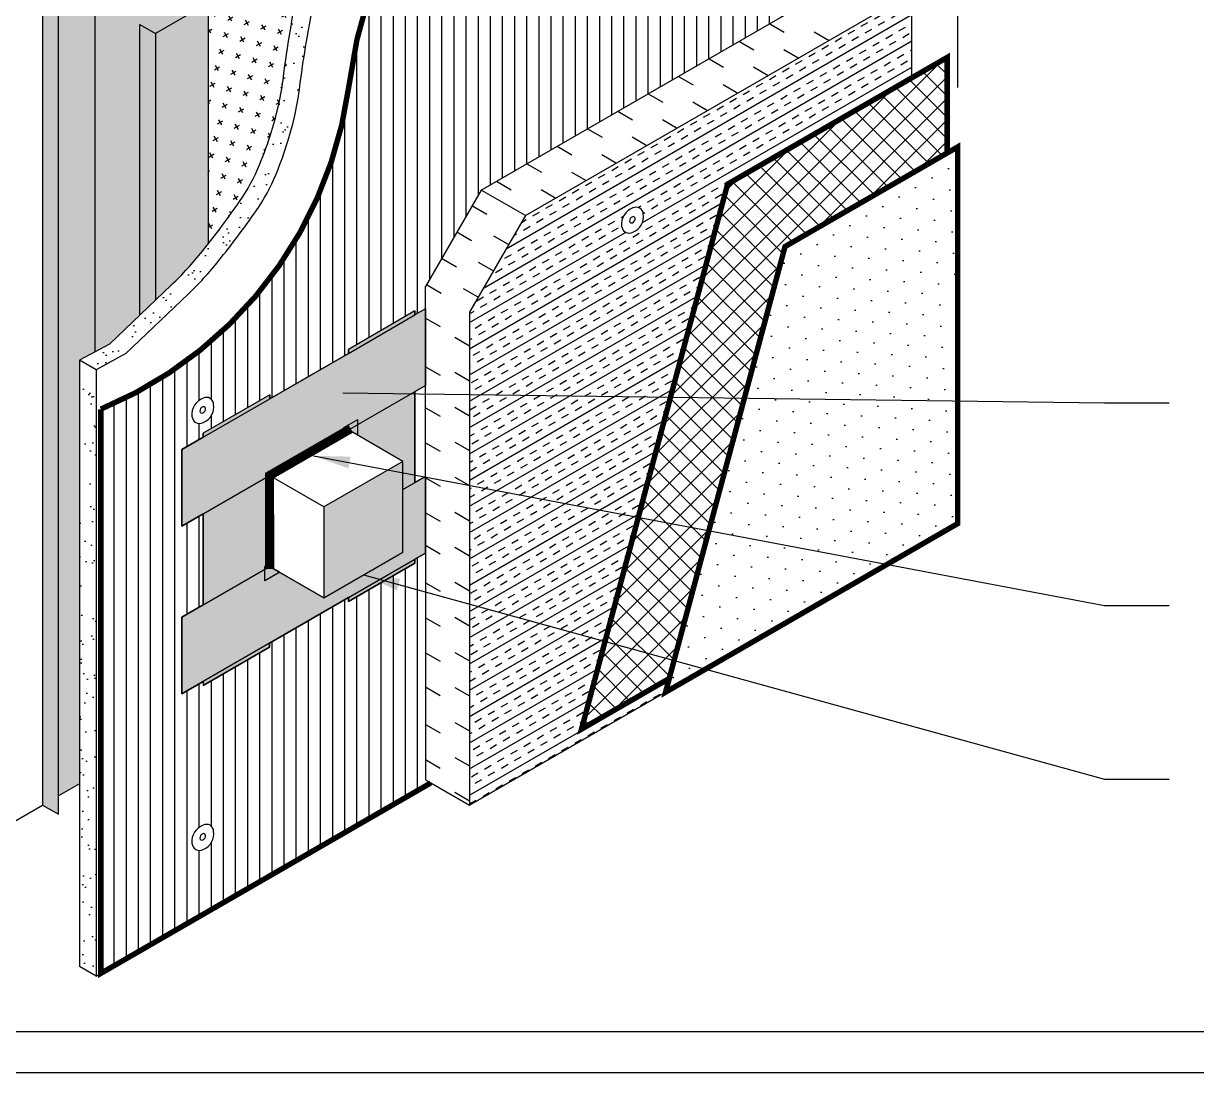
# Model space of a CAD drawing. Extents: x 0 to 51, y -0.2 to 65.8.
# Drawn here: x 12.3 to 31.64, y 35.17 to 52.47 of the extents above; entities that cross this region are included whole.
import ezdxf

# ---------------------------------------------------------------- set-up
doc = ezdxf.new("R2010")
doc.units = 0
doc.header["$LTSCALE"] = 1.5
doc.header["$MEASUREMENT"] = 0
doc.linetypes.add('DASHED', pattern=[0.75, 0.5, -0.25])
for name, color, linetype in [('B', 5, 'CONTINUOUS'), ('CLADDING', 252, 'CONTINUOUS'), ('FASTENING', 7, 'CONTINUOUS'), ('INSULATION', 40, 'CONTINUOUS'), ('RIGID_INSULATION', 191, 'CONTINUOUS'), ('SEALANT', 7, 'CONTINUOUS'), ('STRAIGHTFLASH', 253, 'CONTINUOUS'), ('STRUCTURE', 252, 'CONTINUOUS'), ('STRUCTURE_SHADING', 254, 'CONTINUOUS'), ('TEXT', 7, 'CONTINUOUS'), ('TITLE', 7, 'CONTINUOUS'), ('TYVEK', 160, 'DASHED'), ('TYVEK_TAPE', 130, 'CONTINUOUS')]:
    doc.layers.add(name, color=color, linetype=linetype)
doc.styles.add('DETAILS', font='sanss___.ttf', dxfattribs={"height": 1})
doc.dimstyles.new('TYVEKDETAILS', dxfattribs={"dimscale": 6, "dimtxt": 1.5, "dimasz": 0.1, "dimexe": 0.75, "dimexo": 0.75, "dimgap": 0.75, "dimtad": 0, "dimtih": 1, "dimtoh": 1, "dimdec": 4, "dimzin": 0, "dimtxsty": 'DETAILS', "dimcen": 0.0625, "dimazin": 3, "dimtfac": 1, "dimtdec": 4, "dimtofl": 0, "dimtmove": 0, "dimatfit": 3, "dimtolj": 1, "dimtzin": 0})
pattern_1 = [(37.50000000000001, (106.1620206132676, 3.387939527918896), (-0.01574833952740204, 0.4817059422532897), [0, -0.38, 0, -0.425, 0, -0.40625]), (7.499999999999999, (106.1620206132676, 3.387939527918896), (0.4424441763169318, 0.7055365163074351), [0, -0.205, 0, -0.3425, 0, -0.13125]), (327.5, (105.8545206132676, 3.387939527918896), (0.7785354654378738, 0.001414763384241124), [0, -0.125, 0, -0.45, 0, -0.5875]), (317.5, (105.8545206132676, 3.387939527918896), (0.7515316511430733, 0.2194188912335623), [0, -0.0625, 0, -0.295, 0, -0.3375])]

msp = doc.modelspace()

# ---------------------------------------------------------------- hatches: boundary and pattern name
at = {"layer": 'CLADDING'}
h = msp.add_hatch(dxfattribs=at)
h.set_pattern_fill('ANSI37', color=256, scale=2, style=0)
h.set_pattern_definition([(45, (46.9899497754182, 1.401683711235847), (-0.1767766952966369, 0.1767766952966369), []), (135, (46.9899497754182, 1.401683711235847), (-0.1767766952966369, -0.1767766952966369), [])])
h.paths.add_polyline_path([(27.5264820978845, 51.90885472275644), (23.90796184717841, 49.81970108194317), (21.50064498699111, 40.83547224980701), (22.94599859642155, 41.66994754528588), (24.853856836547, 48.79017143107296), (27.5264820978845, 50.33321234514916)])
h = msp.add_hatch(dxfattribs=at)
h.set_pattern_fill('DOTS', color=256, scale=5, angle=30, style=0)
h.set_pattern_definition([(30, (46.9899497754182, 1.401683711235847), (-0.02093353065868142, 0.3487579386826371), [0, -0.3125])])
h.paths.add_polyline_path([(27.69969627325186, 50.43321759592497), (24.853856836547, 48.79017143107296), (22.88549283388933, 41.44413696536494), (27.69969627325186, 44.22361861701447)])
at = {"layer": 'INSULATION', "linetype": 'CONTINUOUS'}
h = msp.add_hatch(dxfattribs=at)
h.set_pattern_fill('CROSS', color=256, scale=0.8, angle=30, style=0)
h.set_pattern_definition([(30, (106.1620206132676, 3.387939527918896), (0.07320508075688777, 0.2732050807568878), [0.1, -0.3]), (120, (106.2303218834568, 3.369638257729676), (-0.2732050807568877, 0.07320508075688778), [0.09999999999999988, -0.2999999999999995])])
h.paths.add_polyline_path([(16.83552015420069, 53.06008281279224, -0.04506024657635373), (17.16535616292914, 54.13543336054689, -0.02613215108120839), (17.34384904202179, 54.51464835207209), (15.34528011567288, 52.78876314595549), (15.34528011567288, 48.83095442401702, 0.01378504755350155), (15.86672125420152, 49.53523405468882, 0.05565526587535749), (16.19564605519265, 50.13939632931945, 0.02091384948871565), (16.39206275847847, 50.68502447485158, 0.04479910819463601), (16.58961337166038, 51.59323379917341, -0.02073115222964427)])
at = {"layer": 'RIGID_INSULATION', "linetype": 'CONTINUOUS'}
h = msp.add_hatch(dxfattribs=at)
h.set_pattern_fill('INSUL', color=256, angle=30, style=0)
h.set_pattern_definition([(30, (45.18267020675378, 3.387939527918896), (-0.1875, 0.3247595264191645), []), (30, (45.12017020675378, 3.496192703391955), (-0.1875, 0.3247595264191645), [0.125, -0.125]), (30, (45.05767020675378, 3.604445878865008), (-0.1875, 0.3247595264191645), [0.125, -0.125])])
edge = h.paths.add_edge_path(flags=16)
edge.add_arc((22.28540582456773, 49.13390227808714), 0.1236384612046998, 182.9658649191756, 299.2642124522656)
edge.add_arc((22.24694170025646, 49.28314502669749), 0.275469058820764, 291.0409942473904, 368.959005752607)
edge.add_arc((22.40033739915251, 49.32042687694372), 0.1188454220048295, 2.708658704974297, 117.2913412950256)
edge.add_arc((22.44389446587241, 49.15972279819857), 0.2837961659147603, 110.2118754469862, 186.518503225284)
h.paths.add_polyline_path([(19.65495821587745, 47.70957636175785), (19.65495821587742, 39.57898693402932), (22.88549283388933, 41.44413696536494), (22.94599859642155, 41.66994754528588), (21.50064498699111, 40.83547224980702), (23.90796184717841, 49.81970108194317), (26.94346348270828, 51.5722487683419), (26.94346348270828, 52.97856105698155), (20.57543217895548, 49.30197646955191)])
at = {"layer": 'SEALANT', "linetype": 'CONTINUOUS'}
for points in [[(17.81245584077126, 45.67883246595343), (17.81245584077126, 45.94153075034447), (17.58495245295804, 45.81018160814895)], [(16.52651538875651, 43.42117515860895), (16.36029085221743, 43.51812172988055), (16.28448526550793, 43.51812172988054), (16.28448526550793, 43.28143900179938)]]:
    msp.add_hatch(color=256, dxfattribs=at).paths.add_polyline_path(points)
at = {"layer": 'STRUCTURE', "linetype": 'CONTINUOUS'}
h = msp.add_hatch(dxfattribs=at)
h.set_pattern_fill('AR-SAND', color=256, scale=0.25, style=0)
h.set_pattern_definition(pattern_1)
h.paths.add_polyline_path([(16.86024631034302, 51.43698379917341, -0.02073115222964427), (17.10615309288333, 52.90383281279224, -0.04506024657635373), (17.43598910161178, 53.97918336054689, -0.06032015627787331), (17.90534220913217, 54.8218943387817, -0.02256722528568555), (19.1092249378343, 56.3385624075384), (18.83859199915169, 56.4948124075384, 0.02256722528565227), (17.63470927045122, 54.97814433878403, 0.06032015627807897), (17.16535616292897, 54.13543336054652, 0.04506024657631969), (16.83552015420079, 53.06008281279268, 0.02073115222964958), (16.58961337166038, 51.59323379917347, -0.04479910819462923), (16.39206275847854, 50.68502447485177, -0.0209138494887252), (16.19564605519265, 50.13939632931937, -0.05565526587534104), (15.86672125420159, 49.53523405468896, -0.01612494577826756), (15.25296494511403, 48.71432901744614, -0.03370422444087456), (14.74549472599325, 48.16037313321444), (13.72044409277537, 47.18262817420068), (13.22949007315731, 46.91473419470866), (13.50012301183996, 46.75848419470866), (13.99107703145789, 47.02637817420068), (15.01612766467589, 48.00412313321444, 0.03370422444086479), (15.52359788379654, 48.55807901744597, 0.01612494577826873), (16.13735419288416, 49.37898405468882, 0.05565526587535749), (16.46627899387529, 49.98314632931945, 0.02091384948871565), (16.66269569716111, 50.52877447485158, 0.04479910819463601)])
h.paths.add_polyline_path([(26.22177564621803, 60.4449954736486), (25.93657418452433, 60.6009839408835), (18.83859199915169, 56.4948124075384), (19.10922493783428, 56.3385624075384)])
h = msp.add_hatch(dxfattribs=at)
h.set_pattern_fill('AR-SAND', color=256, scale=0.25, style=0)
h.set_pattern_definition(pattern_1)
h.paths.add_polyline_path([(13.50012301183993, 46.75848419470866), (13.22949007315731, 46.91473419470868), (13.22949007315731, 36.91940305994162), (13.50012301183995, 36.76315305994161)])
at = {"layer": 'STRUCTURE_SHADING', "linetype": 'CONTINUOUS'}
h = msp.add_hatch(color=256, dxfattribs=at)
h.paths.add_polyline_path([(15.34528011567288, 52.80194103234714), (14.47925471188844, 52.30194103234702), (14.47925471188844, 47.90641998861562), (14.74549472599325, 48.16037313321444, 0.03370422444086459), (15.2529649451139, 48.71432901744597, 0.002339378220420443), (15.34528011567288, 48.83095442401702)])
h.paths.add_polyline_path([(14.47925471188844, 52.30194103234702), (14.21944709075311, 52.45194103234703), (14.21944709075311, 47.65860238463933), (14.47925471188844, 47.9064199886156)], flags=17)
h.paths.add_polyline_path([(14.21944709075311, 52.45194103234703), (14.47925471188845, 52.30194103234702), (15.34528011567288, 52.80194103234711), (13.49569710729011, 53.86979828012536), (13.48655158172394, 53.86190056538123), (13.48655158172393, 47.05500238226259), (13.72044409277528, 47.18262817420068), (14.21944709075311, 47.65860238463934)])
h.paths.add_polyline_path([(13.48655158172394, 53.87507845177289), (12.62052617793961, 53.37507845177283), (12.88033379907494, 53.22507845177284), (12.88033379907494, 39.73340068612219), (13.22949007315732, 39.93498615495291), (13.22949007315731, 46.91473419470866), (13.48655158172393, 47.05500238226259)])
h.paths.add_polyline_path([(12.88033379907495, 53.22507845177284), (12.62052617793963, 53.37507845177281), (12.62052617793961, 39.58340068612194), (12.88033379907494, 39.43340068612194)])
msp.add_hatch(color=256, dxfattribs=at).paths.add_polyline_path([(18.55657726054601, 45.24921376393672), (17.25625485141081, 44.4984722709892), (17.25625485141081, 43.00083667376202), (18.556577260546, 43.75157816670953)])
at = {"layer": 'TYVEK', "linetype": 'CONTINUOUS'}
h = msp.add_hatch(dxfattribs=at)
h.set_pattern_fill('_USER', color=23, scale=0.2, angle=90, style=0, pattern_type=0)
h.set_pattern_definition([(90, (0, 0), (-0.2, 1.224646799147353e-17), [])])
edge = h.paths.add_edge_path(flags=16)
edge.add_arc((15.20486344787173, 45.99845781676903), 0.1236384612046913, 182.965864919179, 299.2642124522732)
edge.add_arc((15.16639932356046, 46.14770056537937), 0.2754690588207467, 291.0409942473933, 368.9590057526102)
edge.add_arc((15.3197950224565, 46.1849824156256), 0.118845422004821, 2.708658704977921, 117.2913412950248)
edge.add_arc((15.36335208917642, 46.02427833688044), 0.2837961659147675, 110.211875446986, 186.5185032252826)
edge = h.paths.add_edge_path(flags=16)
edge.add_arc((22.28540582456775, 57.11341758412424), 0.1236384612046967, 182.9658649191789, 299.2642124522687)
edge.add_arc((22.24694170025647, 57.26266033273456), 0.27546905882074, 291.0409942473938, 368.9590057526106)
edge.add_arc((22.40033739915251, 57.29994218298081), 0.118845422004815, 2.708658704971199, 117.2913412950211)
edge.add_arc((22.44389446587243, 57.13923810423565), 0.2837961659147603, 110.2118754469862, 186.518503225284)
edge = h.paths.add_edge_path(flags=16)
edge.add_arc((15.2048634478717, 38.95992321705247), 0.1236384612046981, 182.9658649191756, 299.264212452268)
edge.add_arc((15.16639932356043, 39.10916596566282), 0.2754690588207567, 291.0409942473905, 368.9590057526073)
edge.add_arc((15.31979502245646, 39.14644781590905), 0.1188454220048295, 2.708658704974297, 117.2913412950256)
edge.add_arc((15.36335208917638, 38.98574373716389), 0.2837961659147609, 110.2118754469865, 186.5185032252841)
h.paths.add_polyline_path([(17.66061326135264, 42.93840782372975), (17.66061326135264, 43.00447967887354)], flags=16)
edge = h.paths.add_edge_path()
edge.add_line((26.21665180010597, 53.39818597758214), (26.21665180010597, 60.08429479132846))
edge.add_line((26.21665180010597, 60.08429479132846), (22.07138703004189, 57.69102506046965))
edge.add_arc((28.87200258773617, 45.08379244747263), 14.3244785636954, 118.3433890192903, 121.8367116896234)
edge.add_arc((25.7318330690601, 50.42975646516901), 8.127774684851246, 122.9100498476105, 172.9724392873511)
edge.add_arc((10.99931707202128, 52.32110366562576), 6.725876666030017, 292.5529671337997, 352.3363976587753, ccw=False)
edge.add_line((13.57894198472202, 46.10958595765609), (13.57894198472202, 36.80865921515232))
edge.add_line((13.57894198472202, 36.80865921515232), (19.01612428165539, 39.94781787791987))
edge.add_line((18.92834780964634, 39.99849564766281), (19.0161242816554, 39.94781787791986))
edge.add_line((18.92834780964634, 43.73637687062661), (18.92834780964633, 39.99849564766281))
edge.add_line((18.92834780964633, 43.73637687062661), (18.7555968455213, 43.63662779814316))
edge.add_line((18.7555968455213, 43.63662779814316), (18.7555968455213, 43.57057338833534))
edge.add_line((18.7555968455213, 43.57057338833534), (17.66061545453286, 42.93840901556327))
edge.add_line((17.66061545453286, 42.93840901556327), (17.66058396341251, 43.0044489780574))
edge.add_line((17.66058396341251, 43.0044489780574), (16.36039045814371, 42.2536971842457))
edge.add_line((16.36039045814371, 42.2536971842457), (16.36033367087751, 42.18767051606432))
edge.add_line((16.36029085221745, 42.25373818592598), (16.36029085221745, 42.18766633078224))
edge.add_line((16.36033367087751, 42.18767051606432), (15.26530258302583, 41.55547745185817))
edge.add_line((15.26530258302583, 41.62137654636013), (15.26530258302583, 41.55547745185817))
edge.add_line((15.26530258302583, 41.62137654636013), (14.91348186696234, 41.41822983580171))
edge.add_line((14.91348186696234, 41.41822983580171), (14.9132438977248, 42.68266878117416))
edge.add_line((14.9132438977248, 42.68266878117416), (15.26530258302583, 42.88592995790327))
edge.add_line((15.26530223391847, 42.88592975634604), (15.26512512300199, 44.38346309853792))
edge.add_line((15.26512512300199, 44.38346309853792), (14.91324416479578, 44.18030453259486))
edge.add_line((14.91331823735826, 44.17997106957223), (14.91323460520246, 45.44486124164099))
edge.add_line((14.91324416479578, 45.44468807654939), (15.26497557665901, 45.64792854921239))
edge.add_line((15.26497557665901, 45.64792854921239), (15.2649677907699, 45.71376090321577))
edge.add_line((16.36391209232431, 46.34830830123604), (15.2649677907699, 45.71376090321577))
edge.add_line((16.36391209232431, 46.34830830123604), (16.3638553505066, 46.28233447609615))
edge.add_line((16.3638553505066, 46.28233447609615), (17.6586644509984, 47.029854438775))
edge.add_line((17.6586644509984, 47.029854438775), (17.65863304791721, 47.09570977455345))
edge.add_line((18.7555968455213, 47.72911359903075), (17.65863304791721, 47.09570977455345))
edge.add_line((18.7555968455213, 47.72911359903075), (18.7555968455213, 47.66313610346476))
edge.add_line((18.92834780964635, 47.76286879317668), (18.7555968455213, 47.66313610346476))
edge.add_line((18.92834780964635, 47.76286879317668), (18.92834780964635, 48.12940842713031))
edge.add_line((19.84862049635315, 49.72160139015252), (18.92834780964635, 48.12940842713032))
edge.add_line((19.84862049635316, 49.72160139015252), (26.21665180010597, 53.39818597758214))
at = {"layer": 'TYVEK_TAPE', "linetype": 'CONTINUOUS'}
h = msp.add_hatch(color=256, dxfattribs=at)
edge = h.paths.add_edge_path()
edge.add_line((18.92834780964635, 47.76286879317668), (18.92834780964634, 46.49870160215434))
edge.add_line((18.84779662115696, 47.71636493296246), (18.84932626361163, 47.71716939347073))
edge.add_line((18.7555968455213, 47.72911359903075), (18.7555968455213, 47.66313610346476))
edge.add_line((18.7555968455213, 47.72911359903075), (17.65863304791721, 47.09570977455345))
edge.add_line((17.6586644509984, 47.029854438775), (17.65863304791721, 47.09570977455345))
edge.add_line((16.3638553505066, 46.28233447609615), (17.6586644509984, 47.02985443877498))
edge.add_line((16.36391209232431, 46.34830830123604), (16.3638553505066, 46.28233447609615))
edge.add_line((16.36391209232431, 46.34830830123604), (15.2649677907699, 45.71376090321577))
edge.add_line((15.26497557665901, 45.64792854921239), (15.2649677907699, 45.71376090321577))
edge.add_line((14.91323460520246, 45.44486124164099), (15.26497557665901, 45.64792854921238))
edge.add_line((14.91331823735826, 44.17997106957223), (14.91323460520246, 45.44486124164099))
edge.add_line((15.26512516073742, 44.38314403259182), (14.91331823735826, 44.17997106957223))
edge.add_line((16.36029085221745, 45.01561611812717), (15.26512516073742, 44.38314403259183))
edge.add_line((17.66055265529668, 45.76653381097793), (16.3604131255827, 45.01568673254737))
edge.add_line((18.7555968455213, 46.3989357279963), (17.66055265529668, 45.76653381097793))
edge.add_line((18.92834780964634, 46.49870160215434), (18.75559684552129, 46.3989357279963))
h = msp.add_hatch(color=256, dxfattribs=at)
h.paths.add_polyline_path([(18.92834780964634, 46.49870160215435), (18.92834780964635, 47.76286879317667), (18.75559684552129, 47.66313610346476), (18.75559684552129, 47.72911359903075), (17.6586330479172, 47.09570977455344), (17.6586644509984, 47.029854438775), (16.3638553505066, 46.28233447609614), (16.36391209232431, 46.34830830123605), (15.2649677907699, 45.71376090321576), (15.26497557665902, 45.64792854921239), (14.91324416479578, 45.4448667605911), (14.91331823735826, 44.17997106957223), (15.26512516073742, 44.38314403259181), (15.26530223391847, 42.88592975634602), (14.91324416479577, 42.68266893536768), (14.91324416479577, 41.41828539141314), (15.26530258302583, 41.62137654636013), (15.26530258302583, 41.55547745185817), (16.36033367087751, 42.18767051606433), (16.36039045814372, 42.25369718424571), (17.66058396341251, 43.0044489780574), (17.66061545453286, 42.93840901556327), (18.7555968455213, 43.57057338833534), (18.7555968455213, 43.63662779814315), (18.92834780964633, 43.73637687062661), (18.92834780964634, 45.00080216159735), (18.7555968455213, 44.90106384109568), (18.7555968455213, 46.39893572799631)])
h.paths.add_polyline_path([(17.66055265529669, 45.76653381097793), (18.55657726054601, 45.2492137639367), (18.556577260546, 43.75157816670954), (17.25625485141082, 43.00083667376203), (16.36029085221745, 43.51812628083543), (16.36041313711164, 45.01582793490583)], flags=16)
h = msp.add_hatch(color=256, dxfattribs=at)
edge = h.paths.add_edge_path()
edge.add_line((16.36029085221745, 45.01561611812717), (16.36029085221745, 43.51812628083542))
edge.add_line((16.36029085221745, 45.01561611812717), (15.26512516073742, 44.38314403259183))
edge.add_line((15.26530223375871, 42.88593110712595), (15.26512516073742, 44.38314403259183))
edge.add_line((15.26530223375871, 42.88593110712595), (16.36028691098487, 43.51812400535222))
h = msp.add_hatch(color=256, dxfattribs=at)
edge = h.paths.add_edge_path()
edge.add_line((17.66058395684138, 43.00446275836542), (18.7555968455213, 43.63672631382231))
edge.add_line((18.7555968455213, 43.57057338833534), (17.66061545453286, 42.93840901556327))
edge.add_line((17.66061545453286, 42.93840901556327), (17.66058396341251, 43.0044489780574))
edge.add_line((18.7555968455213, 43.63662779814316), (18.7555968455213, 43.57057338833534))
h = msp.add_hatch(color=256, dxfattribs=at)
edge = h.paths.add_edge_path()
edge.add_line((15.26530258302583, 41.62137654636015), (16.36029085221745, 42.25363967024682))
edge.add_line((16.36033367087751, 42.18767051606432), (15.26530258302583, 41.55547745185817))
edge.add_line((16.36039045814371, 42.2536971842457), (16.36033367087751, 42.18767051606432))
edge.add_line((15.26530258302583, 41.62137654636013), (15.26530258302583, 41.55547745185817))

# ---------------------------------------------------------------- linework, layer by layer
at = {"layer": 'B', "color": 7}
msp.add_line((1.499999999999995, 35.17362433748988), (49.50000000000001, 35.17362433748988), dxfattribs=at)
at = {"layer": 'CLADDING', "linetype": 'CONTINUOUS'}
msp.add_line((13.22949007315719, 39.93498615495282), (12.88033379907483, 39.73340068612212), dxfattribs=at)
at = {"layer": 'CLADDING', "const_width": 0.09}
for points in [[(22.94599859642155, 41.66994754528588), (21.50064498699111, 40.83547224980702), (23.90796184717841, 49.81970108194317), (27.5264820978845, 51.90885472275645), (27.5264820978845, 50.33321234514914)], [(27.69969627325186, 50.43321759592495), (27.69969627325186, 44.22361861701447), (22.88549283388933, 41.44413696536494), (24.853856836547, 48.79017143107296), (27.69969627325186, 50.43321759592495)]]:
    msp.add_lwpolyline(points, dxfattribs=at)
at = {"layer": 'FASTENING'}
for points in [[(22.16193297242133, 49.12750510121759, 0.5560120530374366), (22.34584495972182, 49.02604320322141, 0.3537160203436539), (22.51905004047872, 49.32604320322142, 0.5462522010928075), (22.34584495972182, 49.42604320322143, 0.345824845351463)], [(22.29290240277418, 49.20832594993566, 0.5560120530374857), (22.3388803995993, 49.18296047543662, 0.3537160203436451), (22.38218166978853, 49.25796047543663, 0.5462522010928085), (22.3388803995993, 49.28296047543662, 0.3458248453514566)], [(15.08139059572534, 45.99206063989946, 0.5560120530374535), (15.26530258302583, 45.89059874190331, 0.3537160203436491), (15.43850766378272, 46.19059874190332, 0.5462522010927829), (15.26530258302583, 46.29059874190331, 0.3458248453514567)], [(15.21236002607817, 46.07288148861754, 0.5560120530374433), (15.2583380229033, 46.0475160141185, 0.3537160203436409), (15.30163929309252, 46.1225160141185, 0.5462522010928653), (15.2583380229033, 46.14751601411849, 0.3458248453514542)], [(15.0813905957253, 38.95352604018291, 0.5560120530374366), (15.26530258302579, 38.85206414218675, 0.3537160203436539), (15.43850766378269, 39.15206414218675, 0.5462522010928075), (15.26530258302579, 39.25206414218676, 0.345824845351463)], [(15.21236002607815, 39.03434688890099, 0.5560120530374857), (15.25833802290326, 39.00898141440195, 0.3537160203436451), (15.30163929309249, 39.08398141440195, 0.5462522010928085), (15.25833802290326, 39.10898141440195, 0.3458248453514566)]]:
    msp.add_lwpolyline(points, format="xyb", close=True, dxfattribs=at)
at = {"layer": 'RIGID_INSULATION', "linetype": 'CONTINUOUS'}
for p, q in [((19.84862049635316, 49.72160139015252), (26.21665180010597, 53.39818597758214)), ((20.57543217895548, 49.30197646955191), (26.94346348270828, 52.97856105698155)), ((26.94346348270828, 51.5722487683419), (26.94346348270828, 52.97856105698155)), ((24.6024424419234, 52.46180856749954), (24.8408910572207, 52.32414019526976)), ((25.33316161808816, 52.32860278903362), (25.57945527955573, 52.18640507728562)), ((24.10204013186338, 52.17336570672617), (24.34089105722069, 52.03546506067493)), ((24.83316161808814, 52.03992765443879), (25.07905296949571, 51.89796221651223)), ((23.60163782180335, 51.88492284595279), (23.84089105722067, 51.7467899260801)), ((24.33316161808813, 51.75125251984398), (24.57865065943568, 51.60951935573888)), ((23.10123551174333, 51.59647998517942), (23.34089105722066, 51.45811479148529)), ((23.83316161808811, 51.46257738524915), (24.07824834937566, 51.32107649496549)), ((22.6008332016833, 51.30803712440605), (22.84089105722066, 51.16943965689048)), ((23.3331616180881, 51.17390225065434), (23.57784603931563, 51.03263363419213)), ((22.10043089162328, 51.01959426363268), (22.34089105722065, 50.88076452229566)), ((22.83316161808808, 50.88522711605952), (23.07744372925561, 50.74419077341874)), ((21.60002858156325, 50.7311514028593), (21.84089105722063, 50.59208938770083)), ((22.33316161808808, 50.59655198146472), (22.57704141919558, 50.45574791264539)), ((21.09962627150323, 50.44270854208593), (21.34089105722062, 50.30341425310601)), ((21.83316161808807, 50.3078768468699), (22.07663910913556, 50.167305051872)), ((20.5992239614432, 50.15426568131256), (20.84089105722062, 50.01473911851119)), ((21.33316161808806, 50.01920171227507), (21.57623679907553, 49.87886219109864)), ((19.84862049635315, 49.72160139015252), (18.92834780964635, 48.12940842713032)), ((20.57543217895548, 49.30197646955191), (19.84862049635316, 49.72160139015252)), ((20.09882165138318, 49.8658228205392), (20.34089105722059, 49.72606398391638)), ((20.83316161808804, 49.73052657768026), (21.07583448901551, 49.59041933032527)), ((20.57543217895548, 49.30197646955191), (19.65495821587744, 47.70957636175785)), ((19.93867080077011, 49.31786556826612), (19.6918173294363, 49.46038648639109)), ((19.68846288027869, 48.88497290932559), (19.44379257410471, 49.02623337645786)), ((20.29540298033582, 48.82323101377045), (20.05538579896604, 48.96180499804441)), ((19.43825495978727, 48.45208025038507), (19.19379257410471, 48.59322067456564)), ((20.04540298033582, 48.39021831187822), (19.80516125675763, 48.52892193565668)), ((19.18804703929585, 48.01918759144453), (18.94379257410471, 48.16020797267341)), ((18.92834780964634, 43.73637687062661), (18.92834780964635, 48.12940842713031)), ((19.79540298033582, 47.957205609986), (19.55493671454921, 48.09603887326893)), ((18.92834780964634, 47.6096480612623), (19.17055127839005, 47.46981182338447)), ((19.65495821587745, 47.70957636175785), (19.65495821587742, 39.57898693402932)), ((19.41275474713373, 47.29467445663892), (19.65495821587744, 47.15483821876109)), ((18.92834780964634, 46.80865249674408), (19.17055127839005, 46.66881625886624)), ((19.41275474713373, 46.7173241874493), (19.65495821587744, 46.57748794957146)), ((18.92834780964634, 46.13424898971811), (19.17055127839005, 45.99441275184027)), ((19.41275474713373, 46.13997391825968), (19.65495821587744, 46.00013768038184)), ((18.92834780964634, 45.55689872052849), (19.17055127839005, 45.41706248265064)), ((19.41275474713373, 45.56590137936763), (19.65495821587744, 45.42606514148979)), ((18.92834780964634, 44.97954845133886), (19.17055127839005, 44.83971221346103)), ((19.41275474713373, 44.98855111017801), (19.65495821587744, 44.84871487230017)), ((18.92834780964634, 44.40219818214924), (19.17055127839005, 44.2623619442714)), ((19.41275474713373, 44.41120084098839), (19.65495821587744, 44.27136460311055)), ((18.92834780964634, 43.86574560172602), (19.17055127839005, 43.72590936384817)), ((18.92834780964634, 43.73637687062661), (18.92834780964633, 39.99849564766281)), ((19.41275474713373, 43.83385057179876), (19.65495821587744, 43.69401433392093)), ((18.92834780964634, 43.24749764377), (19.17055127839005, 43.10766140589215)), ((19.41275474713373, 43.25650030260914), (19.65495821587744, 43.1166640647313)), ((18.92834780964634, 42.67014737458037), (19.17055127839005, 42.53031113670253)), ((19.41275474713373, 42.67915003341952), (19.65495821587744, 42.53931379554168)), ((18.92834780964634, 42.09279710539075), (19.17055127839005, 41.95296086751291)), ((19.41275474713373, 42.09932616874355), (19.65495821587744, 41.95948993086571)), ((18.92834780964634, 41.529566294769), (19.17055127839005, 41.38973005689115)), ((19.41275474713373, 41.52197589955393), (19.65495821587744, 41.38213966167609)), ((19.65495821587742, 39.57898693402932), (22.88549283388932, 41.44413696536489)), ((22.88549283388933, 41.44413696536494), (19.65495821587742, 39.57898693402932)), ((18.92834780964634, 40.91131833681298), (19.17055127839005, 40.77148209893514)), ((19.41275474713373, 40.94462563036431), (19.65495821587744, 40.80478939248647)), ((18.92834780964634, 40.33396806762336), (19.17055127839005, 40.19413182974552)), ((19.41275474713373, 40.36727536117468), (19.65495821587744, 40.22743912329685)), ((18.92834780964634, 39.99849564766281), (19.0161242816554, 39.94781787791986)), ((19.01612428165538, 39.94781787791986), (19.65495821587743, 39.57898693402932)), ((19.41275474713373, 39.79493874096643), (19.65495821587744, 39.65510250308859))]:
    msp.add_line(p, q, dxfattribs=at)
at = {"layer": 'SEALANT', "linetype": 'CONTINUOUS', "const_width": 0.15}
msp.add_lwpolyline([(16.36090950048838, 43.47386634164216), (16.36029085221745, 45.01575732710771), (17.69708736911895, 45.78755715599254)], dxfattribs=at)
at = {"layer": 'STRAIGHTFLASH', "linetype": 'CONTINUOUS'}
for p, q in [((17.58495245295804, 45.81018160814895), (17.81245584077126, 45.94153075034447)), ((17.81245584077126, 45.67883246595343), (17.81245584077126, 45.94153075034447)), ((17.81245584077126, 45.67883246595343), (17.58495245295804, 45.81018160814895)), ((16.36029085221743, 43.51812172988055), (16.28448526550793, 43.51812172988054)), ((16.28448526550793, 43.28143900179938), (16.28448526550793, 43.51812172988054)), ((16.52651538875651, 43.42117515860895), (16.36029085221743, 43.51812172988055)), ((16.52651538875651, 43.42117515860895), (16.28448526550793, 43.28143900179938))]:
    msp.add_line(p, q, dxfattribs=at)
at = {"layer": 'STRUCTURE', "linetype": 'CONTINUOUS'}
for p, q in [((13.48655158172393, 47.05500238226258), (13.48655158172394, 53.87507845177287)), ((12.62052617793962, 53.37507845177281), (12.62052617793961, 39.58340068612194)), ((12.88033379907494, 39.43340068612194), (12.88033379907495, 53.22507845177284)), ((15.34528011567288, 52.80194103234712), (15.34528011567288, 48.83095442401702)), ((14.21944709075311, 47.65860238463932), (14.21944709075311, 52.45194103234703)), ((14.21944709075311, 52.45194103234703), (14.47925471188844, 52.30194103234702)), ((14.47925471188844, 52.30194103234702), (14.47925471188844, 47.9064199886156)), ((18.92834780964635, 47.76286879317668), (18.7555968455213, 47.66313610346476)), ((18.92834780964635, 47.76286879317668), (18.92834780964634, 46.49870160215434)), ((18.7555968455213, 47.72911359903075), (17.65863304791721, 47.09570977455345)), ((17.6586644509984, 47.029854438775), (18.7555968455213, 47.66313610346476)), ((18.7555968455213, 47.72911359903075), (18.7555968455213, 47.66313610346476)), ((18.84779662115696, 47.71636493296246), (18.84932626361163, 47.71716939347073)), ((16.3638553505066, 46.28233447609615), (17.6586644509984, 47.029854438775)), ((17.6586644509984, 47.029854438775), (17.65863304791721, 47.09570977455345)), ((16.3604131255827, 45.01568673254737), (18.92834780964634, 46.49870160215434)), ((18.7555968455213, 46.3989357279963), (18.7555968455213, 44.90106384109568)), ((16.36391209232431, 46.34830830123604), (15.2649677907699, 45.71376090321577)), ((15.26497557665901, 45.64792854921239), (16.3638553505066, 46.28233447609615)), ((16.36391209232431, 46.34830830123604), (16.3638553505066, 46.28233447609615)), ((14.91324416479578, 45.44468807654939), (15.26497557665901, 45.64792854921239)), ((15.26497557665901, 45.64792854921239), (15.2649677907699, 45.71376090321577)), ((18.55657726054601, 45.24921376393672), (17.66055265529668, 45.76653381097793)), ((14.91331823735826, 44.17997106957223), (14.91323460520246, 45.44486124164099)), ((18.55657726054601, 45.24921376393671), (17.25625485141081, 44.4984722709892)), ((18.556577260546, 43.75157816670954), (18.55657726054601, 45.24921376393671)), ((15.26512516073742, 44.38314403259181), (16.36029085221745, 45.01561611812717)), ((16.36029085221745, 45.01561611812717), (16.36029085221745, 43.51812628083542)), ((17.25625485141081, 44.4984722709892), (16.3604131255827, 45.01568673254737)), ((18.556577260546, 44.78615924850536), (18.92834780964634, 45.00080216159735)), ((18.92834780964634, 45.00080216159735), (18.92834780964633, 43.73637687062661)), ((17.25625485141081, 44.4984722709892), (17.25625485141081, 43.00083667376202)), ((15.26512512300199, 44.38346309853792), (14.91324416479578, 44.18030453259486)), ((15.26530223391847, 42.88592975634604), (15.26512512300199, 44.38346309853792)), ((15.26530258302583, 42.88592995790327), (15.26530258302583, 44.38356555513045)), ((17.25625485141082, 43.00083667376202), (18.556577260546, 43.75157816670954)), ((18.92834780964633, 43.73637687062661), (18.7555968455213, 43.63662779814316)), ((15.26530223375872, 42.88593110712596), (16.36028691098488, 43.51812400535221)), ((17.25625485141082, 43.00083667376202), (16.36028691098488, 43.51812400535221)), ((17.66061326135264, 43.00447967887354), (18.7555968455213, 43.63662779814316)), ((18.7555968455213, 43.57057338833534), (17.66061545453286, 42.93840901556327)), ((18.7555968455213, 43.63662779814316), (18.7555968455213, 43.57057338833534)), ((18.36214314362692, 43.34343756795682), (18.3404493754081, 43.33090721440573)), ((17.66058396341251, 43.0044489780574), (16.36039045814371, 42.2536971842457)), ((17.66061545453286, 42.93840901556327), (17.66058396341251, 43.0044489780574)), ((17.66061326135264, 42.93840782372975), (17.66061326135264, 43.00447967887354)), ((14.9132438977248, 42.68266878117416), (15.26530258302583, 42.88592995790327)), ((14.91348186696234, 41.41822983580171), (14.9132438977248, 42.68266878117416)), ((14.91324416479577, 41.41828539141314), (14.91324416479577, 42.68266893536767)), ((16.36029085221745, 42.25373818592598), (15.26530258302583, 41.62137654636013)), ((16.36033367087751, 42.18767051606432), (15.26530258302583, 41.55547745185817)), ((16.36029085221745, 42.18766633078224), (15.26530258302583, 41.55547455880498)), ((16.36029085221745, 42.25373818592598), (16.36029085221745, 42.18766633078224)), ((16.36039045814371, 42.2536971842457), (16.36033367087751, 42.18767051606432)), ((15.26530258302583, 41.62137654636013), (14.91348186696234, 41.41822983580171)), ((15.26530258302583, 41.62137654636013), (15.26530258302583, 41.55547745185817))]:
    msp.add_line(p, q, dxfattribs=at)
at = {"layer": 'STRUCTURE'}
for p, q in [((15.34528011567288, 52.80194103234712), (14.47925471188844, 52.30194103234702)), ((13.72044409277531, 47.18262817420068), (13.22949007315731, 46.91473419470866)), ((13.99107703145795, 47.02637817420068), (13.50012301183995, 46.75848419470866)), ((13.22949007315731, 46.91473419470866), (13.22949007315732, 36.9194030599416)), ((13.50012301183995, 46.75848419470866), (13.22949007315731, 46.91473419470866)), ((13.50012301183995, 46.75848419470866), (13.50012301183996, 36.76315305994161)), ((13.50012301183996, 36.76315305994161), (19.0161242816554, 39.94781787791986)), ((10.61791850565474, 38.4271946074472), (12.62052617793962, 39.58340068612209)), ((12.62052617793949, 39.58340068612201), (12.88033379907483, 39.433400686122)), ((13.50012301183996, 36.76315305994162), (13.22949007315732, 36.91940305994162))]:
    msp.add_line(p, q, dxfattribs=at)
for points in [[(13.72044409277531, 47.18262817420068), (14.74549472599325, 48.16037313321444, 0.03370422444086459), (15.2529649451139, 48.71432901744597, 0.01612494577826852), (15.86672125420152, 49.53523405468882, 0.05565526587535752), (16.19564605519265, 50.13939632931945, 0.02091384948871563), (16.39206275847847, 50.68502447485158, 0.04479910819463599), (16.58961337166038, 51.59323379917341, -0.02073115222964426), (16.83552015420069, 53.06008281279225, -0.04506024657635373), (17.16535616292914, 54.13543336054689, -0.06032015627787327), (17.63470927044953, 54.9781443387817, -0.02256722528568792), (18.8385919991518, 56.49481240753854)], [(13.99107703145795, 47.02637817420068), (15.01612766467589, 48.00412313321444, 0.03370422444086459), (15.52359788379654, 48.55807901744597, 0.01612494577826852), (16.13735419288415, 49.37898405468882, 0.05565526587535752), (16.46627899387529, 49.98314632931945, 0.02091384948871563), (16.66269569716111, 50.52877447485158, 0.04479910819463599), (16.86024631034302, 51.43698379917341, -0.02073115222964426), (17.10615309288333, 52.90383281279225, -0.04506024657635373), (17.43598910161178, 53.97918336054689, -0.06032015627787327), (17.90534220913217, 54.8218943387817, -0.02256722528568792), (19.10922493783444, 56.33856240753854)]]:
    msp.add_lwpolyline(points, format="xyb", dxfattribs=at)
at = {"layer": 'TEXT'}
msp.add_line((27.69969627325183, 51.41105638407154), (27.69969627325185, 58.15700135017857), dxfattribs=at)
at = {"layer": 'TITLE', "linetype": 'CONTINUOUS'}
msp.add_line((49.5, 35.84534034634707), (1.499999999999986, 35.84534034634707), dxfattribs=at)
at = {"layer": 'TYVEK', "color": 23, "linetype": 'CONTINUOUS'}
for p, q in [((18.92834780964635, 47.76286879317668), (18.92834780964635, 48.12940842713031)), ((17.66061326135264, 42.93840782372975), (17.66061326135264, 43.00447967887354))]:
    msp.add_line(p, q, dxfattribs=at)
at = {"layer": 'TYVEK', "color": 23, "const_width": 0.09}
msp.add_lwpolyline([(26.21665180010597, 53.39818597758214), (26.21665180010597, 60.08429479132846), (22.07138703004189, 57.69102506046965, 0.01524367616600851), (21.31583660133116, 57.25322307128018, 0.2219802846438513), (17.66511898571805, 51.42416343684601, -0.2669366406480506), (13.57894198472202, 46.10958595765609), (13.57894198472202, 36.80865921515232), (19.01612428165539, 39.94781787791987)], format="xyb", dxfattribs=at)
at = {"layer": 'TYVEK_TAPE', "linetype": 'CONTINUOUS'}
for points in [[(18.92834780964634, 46.49870160215434), (18.92834780964635, 47.76286879317668), (18.7555968455213, 47.66313610346476), (18.7555968455213, 47.72911359903075), (17.65863304791721, 47.09570977455345), (17.6586644509984, 47.029854438775), (16.3638553505066, 46.28233447609615), (16.36391209232431, 46.34830830123604), (15.2649677907699, 45.71376090321577), (15.26497557665901, 45.64792854921239), (14.91324416479578, 45.4448667605911), (14.91331823735826, 44.17997106957223), (15.26512516073742, 44.38314403259182), (15.26530223391847, 42.88592975634604), (14.91324416479577, 42.68266893536767), (14.91324416479577, 41.41828539141314), (15.26530258302583, 41.62137654636013), (15.26530258302583, 41.55547745185817), (16.36033367087751, 42.18767051606432), (16.36039045814371, 42.2536971842457), (17.66058396341251, 43.0044489780574), (17.66061326135264, 42.94300832921904), (17.66061545453286, 42.93840901556327), (18.7555968455213, 43.57057338833534), (18.7555968455213, 43.63662779814316), (18.92834780964633, 43.73637687062661), (18.92834780964634, 45.00080216159735), (18.7555968455213, 44.90106384109568), (18.7555968455213, 46.3989357279963), (18.92834780964634, 46.49870160215434)], [(16.3604131255827, 45.01568673254737), (16.36029085221745, 43.51812628083542), (17.25625485141082, 43.00083667376202), (18.556577260546, 43.75157816670954), (18.55657726054601, 45.24921376393671), (17.66055265529669, 45.76653381097793), (16.36029085221745, 45.01575732710771)]]:
    msp.add_lwpolyline(points, dxfattribs=at)

# ---------------------------------------------------------------- leaders
at = {"layer": 'TEXT'}
for points, override in [([(17.56446635273713, 46.38091040367306), (30.11857229234256, 46.2115159068141), (31.18529774517556, 46.2115159068141)], {"dimfxl": 3}), ([(17.08597388615627, 45.34145535811241), (30.11857229234256, 42.87225668314755), (31.18529774517556, 42.87205117898481)], {"dimfxl": 3}), ([(17.9064160559784, 43.37620742023577), (30.11857229234256, 40.00761338296623), (31.18529774517556, 40.00761338296623)], {"dimgap": 0.75, "dimtad": 0, "dimfxl": 3})]:
    msp.add_leader(points, dimstyle='TYVEKDETAILS', override=override, dxfattribs=at)

doc.saveas('drawing.dxf')
